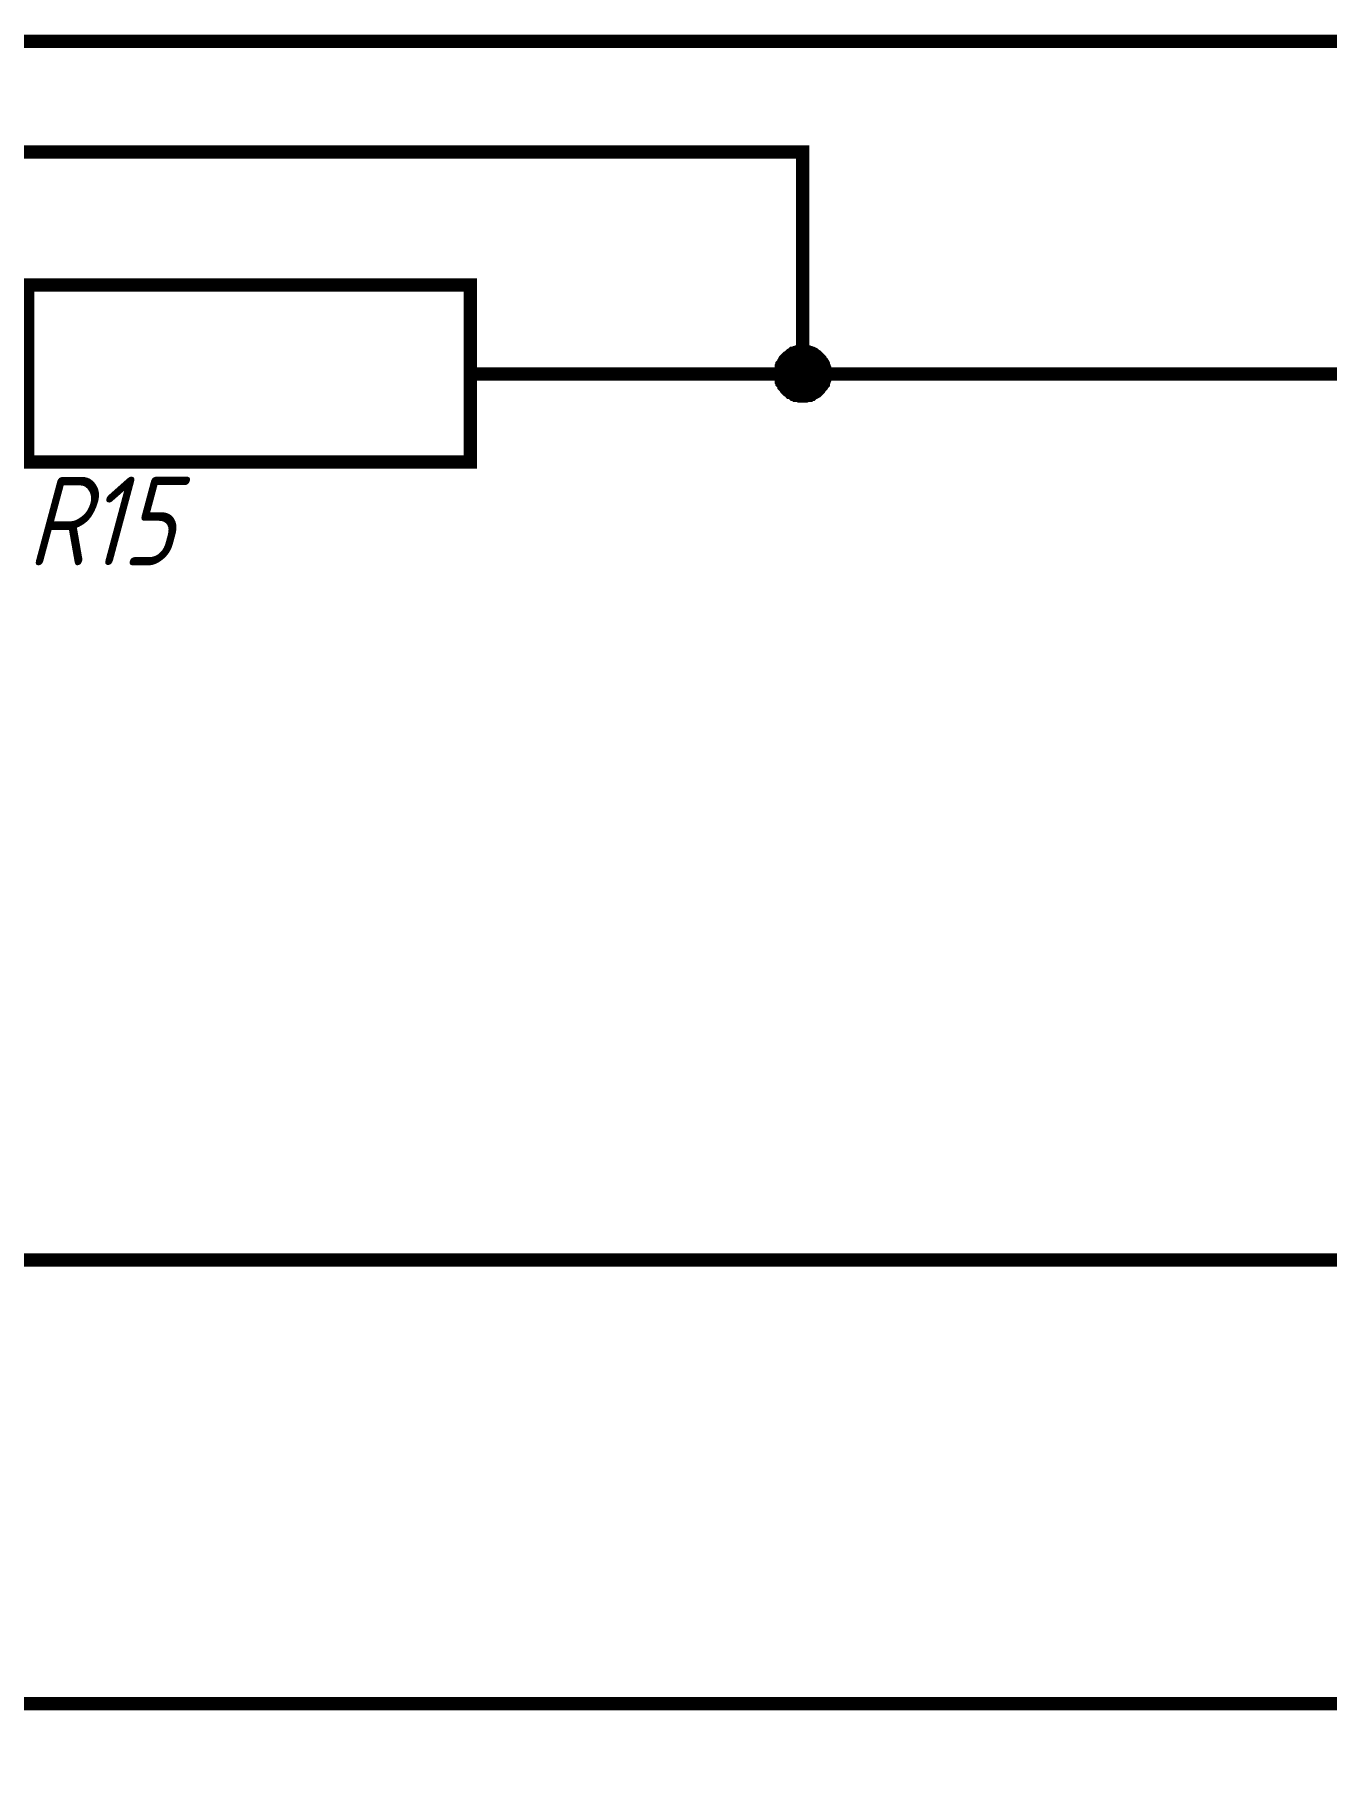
# Model space of a CAD drawing. Extents: x 196 to 1101, y 70 to 664.
# Drawn here: x 557.17 to 586.32, y 374.78 to 413.82 of the extents above; entities that cross this region are included whole.
import ezdxf

# ---------------------------------------------------------------- set-up
doc = ezdxf.new("R2010")
doc.units = 0
doc.header["$MEASUREMENT"] = 0
doc.layers.add('Sheet', color=255, linetype='CONTINUOUS')
doc.styles.add('GOST type A0', font='', dxfattribs={"oblique": 15, "height": 3.5})
doc.styles.get('GOST type A0').set_extended_font_data('GOST type A')

msp = doc.modelspace()

# ---------------------------------------------------------------- linework, layer by layer
at = {"layer": 'Sheet', "const_width": 0.3}
for points in [[(512.03, 413.673), (664.47, 413.673), (664.47, 401.169), (659.469, 401.169)], [(659.469, 396.183), (666.97, 396.183), (666.97, 412.182), (611.985, 412.182), (611.985, 386.179), (529.515, 386.179), (464.546, 386.179)], [(464.546, 401.169), (497.03, 401.169), (497.03, 411.173), (574.5, 411.173), (574.5, 406.171), (569.5, 406.171)], [(659.469, 391.181), (669.47, 391.181), (669.47, 410.675), (606.985, 410.675), (606.985, 376.176), (517.031, 376.176), (464.546, 376.176)], [(574.003, 406.171), (574.003, 406.202), (574.003, 406.217), (574.003, 406.248), (574.019, 406.279), (574.019, 406.295), (574.019, 406.326), (574.034, 406.342), (574.034, 406.373), (574.05, 406.388), (574.065, 406.419), (574.081, 406.435), (574.081, 406.45), (574.096, 406.481), (574.112, 406.497), (574.127, 406.513), (574.143, 406.528), (574.158, 406.544), (574.189, 406.559), (574.205, 406.575), (574.22, 406.59), (574.236, 406.606), (574.267, 406.621), (574.283, 406.637), (574.298, 406.637), (574.329, 406.652), (574.345, 406.652), (574.376, 406.668), (574.391, 406.668), (574.422, 406.683), (574.453, 406.683), (574.469, 406.683), (574.5, 406.683)], [(574.003, 406.171), (574.003, 406.202), (574.003, 406.217), (574.003, 406.248), (574.019, 406.279), (574.019, 406.295), (574.019, 406.326), (574.034, 406.342), (574.034, 406.373), (574.05, 406.388), (574.065, 406.419), (574.081, 406.435), (574.081, 406.45), (574.096, 406.481), (574.112, 406.497), (574.127, 406.513), (574.143, 406.528), (574.158, 406.544), (574.189, 406.559), (574.205, 406.575), (574.22, 406.59), (574.236, 406.606), (574.267, 406.621), (574.283, 406.637), (574.298, 406.637), (574.329, 406.652), (574.345, 406.652), (574.376, 406.668), (574.391, 406.668), (574.422, 406.683), (574.453, 406.683), (574.469, 406.683), (574.5, 406.683)], [(574.003, 406.171), (574.003, 406.202), (574.003, 406.217), (574.003, 406.248), (574.019, 406.279), (574.019, 406.295), (574.019, 406.326), (574.034, 406.342), (574.034, 406.373), (574.05, 406.388), (574.065, 406.419), (574.081, 406.435), (574.081, 406.45), (574.096, 406.481), (574.112, 406.497), (574.127, 406.513), (574.143, 406.528), (574.158, 406.544), (574.189, 406.559), (574.205, 406.575), (574.22, 406.59), (574.236, 406.606), (574.267, 406.621), (574.283, 406.637), (574.298, 406.637), (574.329, 406.652), (574.345, 406.652), (574.376, 406.668), (574.391, 406.668), (574.422, 406.683), (574.453, 406.683), (574.469, 406.683), (574.5, 406.683)], [(574.003, 406.171), (574.003, 406.202), (574.003, 406.217), (574.003, 406.248), (574.019, 406.279), (574.019, 406.295), (574.019, 406.326), (574.034, 406.342), (574.034, 406.373), (574.05, 406.388), (574.065, 406.419), (574.081, 406.435), (574.081, 406.45), (574.096, 406.481), (574.112, 406.497), (574.127, 406.513), (574.143, 406.528), (574.158, 406.544), (574.189, 406.559), (574.205, 406.575), (574.22, 406.59), (574.236, 406.606), (574.267, 406.621), (574.283, 406.637), (574.298, 406.637), (574.329, 406.652), (574.345, 406.652), (574.376, 406.668), (574.391, 406.668), (574.422, 406.683), (574.453, 406.683), (574.469, 406.683), (574.5, 406.683)], [(574.003, 406.171), (574.003, 406.202), (574.003, 406.217), (574.003, 406.248), (574.019, 406.279), (574.019, 406.295), (574.019, 406.326), (574.034, 406.342), (574.034, 406.373), (574.05, 406.388), (574.065, 406.419), (574.081, 406.435), (574.081, 406.45), (574.096, 406.481), (574.112, 406.497), (574.127, 406.513), (574.143, 406.528), (574.158, 406.544), (574.189, 406.559), (574.205, 406.575), (574.22, 406.59), (574.236, 406.606), (574.267, 406.621), (574.283, 406.637), (574.298, 406.637), (574.329, 406.652), (574.345, 406.652), (574.376, 406.668), (574.391, 406.668), (574.422, 406.683), (574.453, 406.683), (574.469, 406.683), (574.5, 406.683)], [(574.003, 406.171), (574.003, 406.202), (574.003, 406.217), (574.003, 406.248), (574.019, 406.279), (574.019, 406.295), (574.019, 406.326), (574.034, 406.342), (574.034, 406.373), (574.05, 406.388), (574.065, 406.419), (574.081, 406.435), (574.081, 406.45), (574.096, 406.481), (574.112, 406.497), (574.127, 406.513), (574.143, 406.528), (574.158, 406.544), (574.189, 406.559), (574.205, 406.575), (574.22, 406.59), (574.236, 406.606), (574.267, 406.621), (574.283, 406.637), (574.298, 406.637), (574.329, 406.652), (574.345, 406.652), (574.376, 406.668), (574.391, 406.668), (574.422, 406.683), (574.453, 406.683), (574.469, 406.683), (574.5, 406.683)], [(574.003, 406.171), (574.003, 406.202), (574.003, 406.217), (574.003, 406.248), (574.019, 406.279), (574.019, 406.295), (574.019, 406.326), (574.034, 406.342), (574.034, 406.373), (574.05, 406.388), (574.065, 406.419), (574.081, 406.435), (574.081, 406.45), (574.096, 406.481), (574.112, 406.497), (574.127, 406.513), (574.143, 406.528), (574.158, 406.544), (574.189, 406.559), (574.205, 406.575), (574.22, 406.59), (574.236, 406.606), (574.267, 406.621), (574.283, 406.637), (574.298, 406.637), (574.329, 406.652), (574.345, 406.652), (574.376, 406.668), (574.391, 406.668), (574.422, 406.683), (574.453, 406.683), (574.469, 406.683), (574.5, 406.683)], [(574.003, 406.171), (574.003, 406.202), (574.003, 406.217), (574.003, 406.248), (574.019, 406.279), (574.019, 406.295), (574.019, 406.326), (574.034, 406.342), (574.034, 406.373), (574.05, 406.388), (574.065, 406.419), (574.081, 406.435), (574.081, 406.45), (574.096, 406.481), (574.112, 406.497), (574.127, 406.513), (574.143, 406.528), (574.158, 406.544), (574.189, 406.559), (574.205, 406.575), (574.22, 406.59), (574.236, 406.606), (574.267, 406.621), (574.283, 406.637), (574.298, 406.637), (574.329, 406.652), (574.345, 406.652), (574.376, 406.668), (574.391, 406.668), (574.422, 406.683), (574.453, 406.683), (574.469, 406.683), (574.5, 406.683)], [(574.5, 406.683), (574.5, 406.683)], [(574.5, 406.683), (574.531, 406.683), (574.546, 406.683), (574.578, 406.683), (574.609, 406.668), (574.624, 406.668), (574.655, 406.652), (574.671, 406.652), (574.702, 406.637), (574.717, 406.637), (574.748, 406.621), (574.764, 406.606), (574.779, 406.59), (574.81, 406.575), (574.826, 406.559), (574.842, 406.544), (574.857, 406.528), (574.873, 406.513), (574.888, 406.497), (574.904, 406.481), (574.919, 406.45), (574.935, 406.435), (574.95, 406.419), (574.966, 406.388), (574.966, 406.373), (574.981, 406.342), (574.981, 406.326), (574.997, 406.295), (574.997, 406.279), (575.012, 406.248), (575.012, 406.217), (575.012, 406.202), (575.012, 406.171)], [(574.5, 406.683), (574.5, 406.683)], [(574.5, 406.683), (574.531, 406.683), (574.546, 406.683), (574.578, 406.683), (574.609, 406.668), (574.624, 406.668), (574.655, 406.652), (574.671, 406.652), (574.702, 406.637), (574.717, 406.637), (574.748, 406.621), (574.764, 406.606), (574.779, 406.59), (574.81, 406.575), (574.826, 406.559), (574.842, 406.544), (574.857, 406.528), (574.873, 406.513), (574.888, 406.497), (574.904, 406.481), (574.919, 406.45), (574.935, 406.435), (574.95, 406.419), (574.966, 406.388), (574.966, 406.373), (574.981, 406.342), (574.981, 406.326), (574.997, 406.295), (574.997, 406.279), (575.012, 406.248), (575.012, 406.217), (575.012, 406.202), (575.012, 406.171)], [(574.5, 406.683), (574.5, 406.683)], [(574.5, 406.683), (574.531, 406.683), (574.546, 406.683), (574.578, 406.683), (574.609, 406.668), (574.624, 406.668), (574.655, 406.652), (574.671, 406.652), (574.702, 406.637), (574.717, 406.637), (574.748, 406.621), (574.764, 406.606), (574.779, 406.59), (574.81, 406.575), (574.826, 406.559), (574.842, 406.544), (574.857, 406.528), (574.873, 406.513), (574.888, 406.497), (574.904, 406.481), (574.919, 406.45), (574.935, 406.435), (574.95, 406.419), (574.966, 406.388), (574.966, 406.373), (574.981, 406.342), (574.981, 406.326), (574.997, 406.295), (574.997, 406.279), (575.012, 406.248), (575.012, 406.217), (575.012, 406.202), (575.012, 406.171)], [(574.5, 406.683), (574.5, 406.683)], [(574.5, 406.683), (574.531, 406.683), (574.546, 406.683), (574.578, 406.683), (574.609, 406.668), (574.624, 406.668), (574.655, 406.652), (574.671, 406.652), (574.702, 406.637), (574.717, 406.637), (574.748, 406.621), (574.764, 406.606), (574.779, 406.59), (574.81, 406.575), (574.826, 406.559), (574.842, 406.544), (574.857, 406.528), (574.873, 406.513), (574.888, 406.497), (574.904, 406.481), (574.919, 406.45), (574.935, 406.435), (574.95, 406.419), (574.966, 406.388), (574.966, 406.373), (574.981, 406.342), (574.981, 406.326), (574.997, 406.295), (574.997, 406.279), (575.012, 406.248), (575.012, 406.217), (575.012, 406.202), (575.012, 406.171)], [(574.5, 406.683), (574.5, 406.683)], [(574.5, 406.683), (574.531, 406.683), (574.546, 406.683), (574.578, 406.683), (574.609, 406.668), (574.624, 406.668), (574.655, 406.652), (574.671, 406.652), (574.702, 406.637), (574.717, 406.637), (574.748, 406.621), (574.764, 406.606), (574.779, 406.59), (574.81, 406.575), (574.826, 406.559), (574.842, 406.544), (574.857, 406.528), (574.873, 406.513), (574.888, 406.497), (574.904, 406.481), (574.919, 406.45), (574.935, 406.435), (574.95, 406.419), (574.966, 406.388), (574.966, 406.373), (574.981, 406.342), (574.981, 406.326), (574.997, 406.295), (574.997, 406.279), (575.012, 406.248), (575.012, 406.217), (575.012, 406.202), (575.012, 406.171)], [(574.5, 406.683), (574.5, 406.683)], [(574.5, 406.683), (574.531, 406.683), (574.546, 406.683), (574.578, 406.683), (574.609, 406.668), (574.624, 406.668), (574.655, 406.652), (574.671, 406.652), (574.702, 406.637), (574.717, 406.637), (574.748, 406.621), (574.764, 406.606), (574.779, 406.59), (574.81, 406.575), (574.826, 406.559), (574.842, 406.544), (574.857, 406.528), (574.873, 406.513), (574.888, 406.497), (574.904, 406.481), (574.919, 406.45), (574.935, 406.435), (574.95, 406.419), (574.966, 406.388), (574.966, 406.373), (574.981, 406.342), (574.981, 406.326), (574.997, 406.295), (574.997, 406.279), (575.012, 406.248), (575.012, 406.217), (575.012, 406.202), (575.012, 406.171)], [(574.5, 406.683), (574.5, 406.683)], [(574.5, 406.683), (574.531, 406.683), (574.546, 406.683), (574.578, 406.683), (574.609, 406.668), (574.624, 406.668), (574.655, 406.652), (574.671, 406.652), (574.702, 406.637), (574.717, 406.637), (574.748, 406.621), (574.764, 406.606), (574.779, 406.59), (574.81, 406.575), (574.826, 406.559), (574.842, 406.544), (574.857, 406.528), (574.873, 406.513), (574.888, 406.497), (574.904, 406.481), (574.919, 406.45), (574.935, 406.435), (574.95, 406.419), (574.966, 406.388), (574.966, 406.373), (574.981, 406.342), (574.981, 406.326), (574.997, 406.295), (574.997, 406.279), (575.012, 406.248), (575.012, 406.217), (575.012, 406.202), (575.012, 406.171)], [(574.5, 406.683), (574.5, 406.683)], [(574.5, 406.683), (574.531, 406.683), (574.546, 406.683), (574.578, 406.683), (574.609, 406.668), (574.624, 406.668), (574.655, 406.652), (574.671, 406.652), (574.702, 406.637), (574.717, 406.637), (574.748, 406.621), (574.764, 406.606), (574.779, 406.59), (574.81, 406.575), (574.826, 406.559), (574.842, 406.544), (574.857, 406.528), (574.873, 406.513), (574.888, 406.497), (574.904, 406.481), (574.919, 406.45), (574.935, 406.435), (574.95, 406.419), (574.966, 406.388), (574.966, 406.373), (574.981, 406.342), (574.981, 406.326), (574.997, 406.295), (574.997, 406.279), (575.012, 406.248), (575.012, 406.217), (575.012, 406.202), (575.012, 406.171)], [(567, 406.171), (569.5, 406.171)], [(574.5, 406.171), (592, 406.171), (592, 226.169), (567, 226.169)], [(574.5, 405.674), (574.469, 405.674), (574.453, 405.674), (574.422, 405.674), (574.391, 405.689), (574.376, 405.689), (574.345, 405.689), (574.329, 405.705), (574.298, 405.705), (574.283, 405.72), (574.267, 405.736), (574.236, 405.751), (574.22, 405.751), (574.205, 405.767), (574.189, 405.782), (574.158, 405.798), (574.143, 405.813), (574.127, 405.829), (574.112, 405.86), (574.096, 405.876), (574.081, 405.891), (574.081, 405.907), (574.065, 405.938), (574.05, 405.953), (574.034, 405.969), (574.034, 406), (574.019, 406.015), (574.019, 406.046), (574.019, 406.062), (574.003, 406.093), (574.003, 406.124), (574.003, 406.14), (574.003, 406.171)], [(574.003, 406.171), (574.003, 406.171)], [(574.5, 405.674), (574.469, 405.674), (574.453, 405.674), (574.422, 405.674), (574.391, 405.689), (574.376, 405.689), (574.345, 405.689), (574.329, 405.705), (574.298, 405.705), (574.283, 405.72), (574.267, 405.736), (574.236, 405.751), (574.22, 405.751), (574.205, 405.767), (574.189, 405.782), (574.158, 405.798), (574.143, 405.813), (574.127, 405.829), (574.112, 405.86), (574.096, 405.876), (574.081, 405.891), (574.081, 405.907), (574.065, 405.938), (574.05, 405.953), (574.034, 405.969), (574.034, 406), (574.019, 406.015), (574.019, 406.046), (574.019, 406.062), (574.003, 406.093), (574.003, 406.124), (574.003, 406.14), (574.003, 406.171)], [(574.003, 406.171), (574.003, 406.171)], [(574.5, 405.674), (574.469, 405.674), (574.453, 405.674), (574.422, 405.674), (574.391, 405.689), (574.376, 405.689), (574.345, 405.689), (574.329, 405.705), (574.298, 405.705), (574.283, 405.72), (574.267, 405.736), (574.236, 405.751), (574.22, 405.751), (574.205, 405.767), (574.189, 405.782), (574.158, 405.798), (574.143, 405.813), (574.127, 405.829), (574.112, 405.86), (574.096, 405.876), (574.081, 405.891), (574.081, 405.907), (574.065, 405.938), (574.05, 405.953), (574.034, 405.969), (574.034, 406), (574.019, 406.015), (574.019, 406.046), (574.019, 406.062), (574.003, 406.093), (574.003, 406.124), (574.003, 406.14), (574.003, 406.171)], [(574.003, 406.171), (574.003, 406.171)], [(574.5, 405.674), (574.469, 405.674), (574.453, 405.674), (574.422, 405.674), (574.391, 405.689), (574.376, 405.689), (574.345, 405.689), (574.329, 405.705), (574.298, 405.705), (574.283, 405.72), (574.267, 405.736), (574.236, 405.751), (574.22, 405.751), (574.205, 405.767), (574.189, 405.782), (574.158, 405.798), (574.143, 405.813), (574.127, 405.829), (574.112, 405.86), (574.096, 405.876), (574.081, 405.891), (574.081, 405.907), (574.065, 405.938), (574.05, 405.953), (574.034, 405.969), (574.034, 406), (574.019, 406.015), (574.019, 406.046), (574.019, 406.062), (574.003, 406.093), (574.003, 406.124), (574.003, 406.14), (574.003, 406.171)], [(574.003, 406.171), (574.003, 406.171)], [(574.5, 405.674), (574.469, 405.674), (574.453, 405.674), (574.422, 405.674), (574.391, 405.689), (574.376, 405.689), (574.345, 405.689), (574.329, 405.705), (574.298, 405.705), (574.283, 405.72), (574.267, 405.736), (574.236, 405.751), (574.22, 405.751), (574.205, 405.767), (574.189, 405.782), (574.158, 405.798), (574.143, 405.813), (574.127, 405.829), (574.112, 405.86), (574.096, 405.876), (574.081, 405.891), (574.081, 405.907), (574.065, 405.938), (574.05, 405.953), (574.034, 405.969), (574.034, 406), (574.019, 406.015), (574.019, 406.046), (574.019, 406.062), (574.003, 406.093), (574.003, 406.124), (574.003, 406.14), (574.003, 406.171)], [(574.003, 406.171), (574.003, 406.171)], [(574.5, 405.674), (574.469, 405.674), (574.453, 405.674), (574.422, 405.674), (574.391, 405.689), (574.376, 405.689), (574.345, 405.689), (574.329, 405.705), (574.298, 405.705), (574.283, 405.72), (574.267, 405.736), (574.236, 405.751), (574.22, 405.751), (574.205, 405.767), (574.189, 405.782), (574.158, 405.798), (574.143, 405.813), (574.127, 405.829), (574.112, 405.86), (574.096, 405.876), (574.081, 405.891), (574.081, 405.907), (574.065, 405.938), (574.05, 405.953), (574.034, 405.969), (574.034, 406), (574.019, 406.015), (574.019, 406.046), (574.019, 406.062), (574.003, 406.093), (574.003, 406.124), (574.003, 406.14), (574.003, 406.171)], [(574.003, 406.171), (574.003, 406.171)], [(574.5, 405.674), (574.469, 405.674), (574.453, 405.674), (574.422, 405.674), (574.391, 405.689), (574.376, 405.689), (574.345, 405.689), (574.329, 405.705), (574.298, 405.705), (574.283, 405.72), (574.267, 405.736), (574.236, 405.751), (574.22, 405.751), (574.205, 405.767), (574.189, 405.782), (574.158, 405.798), (574.143, 405.813), (574.127, 405.829), (574.112, 405.86), (574.096, 405.876), (574.081, 405.891), (574.081, 405.907), (574.065, 405.938), (574.05, 405.953), (574.034, 405.969), (574.034, 406), (574.019, 406.015), (574.019, 406.046), (574.019, 406.062), (574.003, 406.093), (574.003, 406.124), (574.003, 406.14), (574.003, 406.171)], [(574.003, 406.171), (574.003, 406.171)], [(574.5, 405.674), (574.469, 405.674), (574.453, 405.674), (574.422, 405.674), (574.391, 405.689), (574.376, 405.689), (574.345, 405.689), (574.329, 405.705), (574.298, 405.705), (574.283, 405.72), (574.267, 405.736), (574.236, 405.751), (574.22, 405.751), (574.205, 405.767), (574.189, 405.782), (574.158, 405.798), (574.143, 405.813), (574.127, 405.829), (574.112, 405.86), (574.096, 405.876), (574.081, 405.891), (574.081, 405.907), (574.065, 405.938), (574.05, 405.953), (574.034, 405.969), (574.034, 406), (574.019, 406.015), (574.019, 406.046), (574.019, 406.062), (574.003, 406.093), (574.003, 406.124), (574.003, 406.14), (574.003, 406.171)], [(574.003, 406.171), (574.003, 406.171)], [(575.012, 406.171), (575.012, 406.14), (575.012, 406.124), (575.012, 406.093), (574.997, 406.062), (574.997, 406.046), (574.981, 406.015), (574.981, 406), (574.966, 405.969), (574.966, 405.953), (574.95, 405.938), (574.935, 405.907), (574.919, 405.891), (574.904, 405.876), (574.888, 405.86), (574.873, 405.829), (574.857, 405.813), (574.842, 405.798), (574.826, 405.782), (574.81, 405.767), (574.779, 405.751), (574.764, 405.751), (574.748, 405.736), (574.717, 405.72), (574.702, 405.705), (574.671, 405.705), (574.655, 405.689), (574.624, 405.689), (574.609, 405.689), (574.578, 405.674), (574.546, 405.674), (574.531, 405.674), (574.5, 405.674)], [(575.012, 406.171), (575.012, 406.14), (575.012, 406.124), (575.012, 406.093), (574.997, 406.062), (574.997, 406.046), (574.981, 406.015), (574.981, 406), (574.966, 405.969), (574.966, 405.953), (574.95, 405.938), (574.935, 405.907), (574.919, 405.891), (574.904, 405.876), (574.888, 405.86), (574.873, 405.829), (574.857, 405.813), (574.842, 405.798), (574.826, 405.782), (574.81, 405.767), (574.779, 405.751), (574.764, 405.751), (574.748, 405.736), (574.717, 405.72), (574.702, 405.705), (574.671, 405.705), (574.655, 405.689), (574.624, 405.689), (574.609, 405.689), (574.578, 405.674), (574.546, 405.674), (574.531, 405.674), (574.5, 405.674)], [(575.012, 406.171), (575.012, 406.14), (575.012, 406.124), (575.012, 406.093), (574.997, 406.062), (574.997, 406.046), (574.981, 406.015), (574.981, 406), (574.966, 405.969), (574.966, 405.953), (574.95, 405.938), (574.935, 405.907), (574.919, 405.891), (574.904, 405.876), (574.888, 405.86), (574.873, 405.829), (574.857, 405.813), (574.842, 405.798), (574.826, 405.782), (574.81, 405.767), (574.779, 405.751), (574.764, 405.751), (574.748, 405.736), (574.717, 405.72), (574.702, 405.705), (574.671, 405.705), (574.655, 405.689), (574.624, 405.689), (574.609, 405.689), (574.578, 405.674), (574.546, 405.674), (574.531, 405.674), (574.5, 405.674)], [(575.012, 406.171), (575.012, 406.14), (575.012, 406.124), (575.012, 406.093), (574.997, 406.062), (574.997, 406.046), (574.981, 406.015), (574.981, 406), (574.966, 405.969), (574.966, 405.953), (574.95, 405.938), (574.935, 405.907), (574.919, 405.891), (574.904, 405.876), (574.888, 405.86), (574.873, 405.829), (574.857, 405.813), (574.842, 405.798), (574.826, 405.782), (574.81, 405.767), (574.779, 405.751), (574.764, 405.751), (574.748, 405.736), (574.717, 405.72), (574.702, 405.705), (574.671, 405.705), (574.655, 405.689), (574.624, 405.689), (574.609, 405.689), (574.578, 405.674), (574.546, 405.674), (574.531, 405.674), (574.5, 405.674)], [(575.012, 406.171), (575.012, 406.14), (575.012, 406.124), (575.012, 406.093), (574.997, 406.062), (574.997, 406.046), (574.981, 406.015), (574.981, 406), (574.966, 405.969), (574.966, 405.953), (574.95, 405.938), (574.935, 405.907), (574.919, 405.891), (574.904, 405.876), (574.888, 405.86), (574.873, 405.829), (574.857, 405.813), (574.842, 405.798), (574.826, 405.782), (574.81, 405.767), (574.779, 405.751), (574.764, 405.751), (574.748, 405.736), (574.717, 405.72), (574.702, 405.705), (574.671, 405.705), (574.655, 405.689), (574.624, 405.689), (574.609, 405.689), (574.578, 405.674), (574.546, 405.674), (574.531, 405.674), (574.5, 405.674)], [(575.012, 406.171), (575.012, 406.14), (575.012, 406.124), (575.012, 406.093), (574.997, 406.062), (574.997, 406.046), (574.981, 406.015), (574.981, 406), (574.966, 405.969), (574.966, 405.953), (574.95, 405.938), (574.935, 405.907), (574.919, 405.891), (574.904, 405.876), (574.888, 405.86), (574.873, 405.829), (574.857, 405.813), (574.842, 405.798), (574.826, 405.782), (574.81, 405.767), (574.779, 405.751), (574.764, 405.751), (574.748, 405.736), (574.717, 405.72), (574.702, 405.705), (574.671, 405.705), (574.655, 405.689), (574.624, 405.689), (574.609, 405.689), (574.578, 405.674), (574.546, 405.674), (574.531, 405.674), (574.5, 405.674)], [(575.012, 406.171), (575.012, 406.14), (575.012, 406.124), (575.012, 406.093), (574.997, 406.062), (574.997, 406.046), (574.981, 406.015), (574.981, 406), (574.966, 405.969), (574.966, 405.953), (574.95, 405.938), (574.935, 405.907), (574.919, 405.891), (574.904, 405.876), (574.888, 405.86), (574.873, 405.829), (574.857, 405.813), (574.842, 405.798), (574.826, 405.782), (574.81, 405.767), (574.779, 405.751), (574.764, 405.751), (574.748, 405.736), (574.717, 405.72), (574.702, 405.705), (574.671, 405.705), (574.655, 405.689), (574.624, 405.689), (574.609, 405.689), (574.578, 405.674), (574.546, 405.674), (574.531, 405.674), (574.5, 405.674)], [(575.012, 406.171), (575.012, 406.14), (575.012, 406.124), (575.012, 406.093), (574.997, 406.062), (574.997, 406.046), (574.981, 406.015), (574.981, 406), (574.966, 405.969), (574.966, 405.953), (574.95, 405.938), (574.935, 405.907), (574.919, 405.891), (574.904, 405.876), (574.888, 405.86), (574.873, 405.829), (574.857, 405.813), (574.842, 405.798), (574.826, 405.782), (574.81, 405.767), (574.779, 405.751), (574.764, 405.751), (574.748, 405.736), (574.717, 405.72), (574.702, 405.705), (574.671, 405.705), (574.655, 405.689), (574.624, 405.689), (574.609, 405.689), (574.578, 405.674), (574.546, 405.674), (574.531, 405.674), (574.5, 405.674)], [(575.012, 406.171), (575.012, 406.171), (575.012, 406.171), (575.012, 406.171), (575.012, 406.171), (575.012, 406.171), (575.012, 406.171), (575.012, 406.171), (575.012, 406.171), (575.012, 406.171), (575.012, 406.171), (575.012, 406.171), (575.012, 406.171), (575.012, 406.171), (575.012, 406.171), (575.012, 406.171), (575.012, 406.171), (575.012, 406.171), (575.012, 406.171), (575.012, 406.171), (575.012, 406.171), (575.012, 406.171), (575.012, 406.171), (575.012, 406.171), (575.012, 406.171), (575.012, 406.171), (575.012, 406.171), (575.012, 406.171), (575.012, 406.171), (575.012, 406.171), (575.012, 406.171), (575.012, 406.171), (575.012, 406.171)], [(575.012, 406.171), (575.012, 406.171)], [(575.012, 406.171), (575.012, 406.171), (575.012, 406.171), (575.012, 406.171), (575.012, 406.171), (575.012, 406.171), (575.012, 406.171), (575.012, 406.171), (575.012, 406.171), (575.012, 406.171), (575.012, 406.171), (575.012, 406.171), (575.012, 406.171), (575.012, 406.171), (575.012, 406.171), (575.012, 406.171), (575.012, 406.171), (575.012, 406.171), (575.012, 406.171), (575.012, 406.171), (575.012, 406.171), (575.012, 406.171), (575.012, 406.171), (575.012, 406.171), (575.012, 406.171), (575.012, 406.171), (575.012, 406.171), (575.012, 406.171), (575.012, 406.171), (575.012, 406.171), (575.012, 406.171), (575.012, 406.171), (575.012, 406.171)], [(575.012, 406.171), (575.012, 406.171)], [(575.012, 406.171), (575.012, 406.171), (575.012, 406.171), (575.012, 406.171), (575.012, 406.171), (575.012, 406.171), (575.012, 406.171), (575.012, 406.171), (575.012, 406.171), (575.012, 406.171), (575.012, 406.171), (575.012, 406.171), (575.012, 406.171), (575.012, 406.171), (575.012, 406.171), (575.012, 406.171), (575.012, 406.171), (575.012, 406.171), (575.012, 406.171), (575.012, 406.171), (575.012, 406.171), (575.012, 406.171), (575.012, 406.171), (575.012, 406.171), (575.012, 406.171), (575.012, 406.171), (575.012, 406.171), (575.012, 406.171), (575.012, 406.171), (575.012, 406.171), (575.012, 406.171), (575.012, 406.171), (575.012, 406.171)], [(575.012, 406.171), (575.012, 406.171)], [(575.012, 406.171), (575.012, 406.171), (575.012, 406.171), (575.012, 406.171), (575.012, 406.171), (575.012, 406.171), (575.012, 406.171), (575.012, 406.171), (575.012, 406.171), (575.012, 406.171), (575.012, 406.171), (575.012, 406.171), (575.012, 406.171), (575.012, 406.171), (575.012, 406.171), (575.012, 406.171), (575.012, 406.171), (575.012, 406.171), (575.012, 406.171), (575.012, 406.171), (575.012, 406.171), (575.012, 406.171), (575.012, 406.171), (575.012, 406.171), (575.012, 406.171), (575.012, 406.171), (575.012, 406.171), (575.012, 406.171), (575.012, 406.171), (575.012, 406.171), (575.012, 406.171), (575.012, 406.171), (575.012, 406.171)], [(575.012, 406.171), (575.012, 406.171)], [(575.012, 406.171), (575.012, 406.171), (575.012, 406.171), (575.012, 406.171), (575.012, 406.171), (575.012, 406.171), (575.012, 406.171), (575.012, 406.171), (575.012, 406.171), (575.012, 406.171), (575.012, 406.171), (575.012, 406.171), (575.012, 406.171), (575.012, 406.171), (575.012, 406.171), (575.012, 406.171), (575.012, 406.171), (575.012, 406.171), (575.012, 406.171), (575.012, 406.171), (575.012, 406.171), (575.012, 406.171), (575.012, 406.171), (575.012, 406.171), (575.012, 406.171), (575.012, 406.171), (575.012, 406.171), (575.012, 406.171), (575.012, 406.171), (575.012, 406.171), (575.012, 406.171), (575.012, 406.171), (575.012, 406.171)], [(575.012, 406.171), (575.012, 406.171)], [(575.012, 406.171), (575.012, 406.171), (575.012, 406.171), (575.012, 406.171), (575.012, 406.171), (575.012, 406.171), (575.012, 406.171), (575.012, 406.171), (575.012, 406.171), (575.012, 406.171), (575.012, 406.171), (575.012, 406.171), (575.012, 406.171), (575.012, 406.171), (575.012, 406.171), (575.012, 406.171), (575.012, 406.171), (575.012, 406.171), (575.012, 406.171), (575.012, 406.171), (575.012, 406.171), (575.012, 406.171), (575.012, 406.171), (575.012, 406.171), (575.012, 406.171), (575.012, 406.171), (575.012, 406.171), (575.012, 406.171), (575.012, 406.171), (575.012, 406.171), (575.012, 406.171), (575.012, 406.171), (575.012, 406.171)], [(575.012, 406.171), (575.012, 406.171)], [(575.012, 406.171), (575.012, 406.171), (575.012, 406.171), (575.012, 406.171), (575.012, 406.171), (575.012, 406.171), (575.012, 406.171), (575.012, 406.171), (575.012, 406.171), (575.012, 406.171), (575.012, 406.171), (575.012, 406.171), (575.012, 406.171), (575.012, 406.171), (575.012, 406.171), (575.012, 406.171), (575.012, 406.171), (575.012, 406.171), (575.012, 406.171), (575.012, 406.171), (575.012, 406.171), (575.012, 406.171), (575.012, 406.171), (575.012, 406.171), (575.012, 406.171), (575.012, 406.171), (575.012, 406.171), (575.012, 406.171), (575.012, 406.171), (575.012, 406.171), (575.012, 406.171), (575.012, 406.171), (575.012, 406.171)], [(575.012, 406.171), (575.012, 406.171)], [(575.012, 406.171), (575.012, 406.171), (575.012, 406.171), (575.012, 406.171), (575.012, 406.171), (575.012, 406.171), (575.012, 406.171), (575.012, 406.171), (575.012, 406.171), (575.012, 406.171), (575.012, 406.171), (575.012, 406.171), (575.012, 406.171), (575.012, 406.171), (575.012, 406.171), (575.012, 406.171), (575.012, 406.171), (575.012, 406.171), (575.012, 406.171), (575.012, 406.171), (575.012, 406.171), (575.012, 406.171), (575.012, 406.171), (575.012, 406.171), (575.012, 406.171), (575.012, 406.171), (575.012, 406.171), (575.012, 406.171), (575.012, 406.171), (575.012, 406.171), (575.012, 406.171), (575.012, 406.171), (575.012, 406.171)], [(575.012, 406.171), (575.012, 406.171)]]:
    msp.add_lwpolyline(points, dxfattribs=at)
msp.add_lwpolyline([(557.015, 408.175), (567, 408.175), (567, 404.182), (557.015, 404.182), (557.015, 408.175)], close=True, dxfattribs=at)
at = {"layer": 'Sheet', "const_width": 0.508}
msp.add_lwpolyline([(574.182, 406.183, 1), (574.69, 406.183, 1)], format="xyb", close=True, dxfattribs=at)

# ---------------------------------------------------------------- texts
at = {"layer": 'Sheet', "style": 'GOST type A0', "oblique": 15}
msp.add_text('R15', height=2, dxfattribs=at).set_placement((557, 401.852))

doc.saveas('drawing.dxf')
